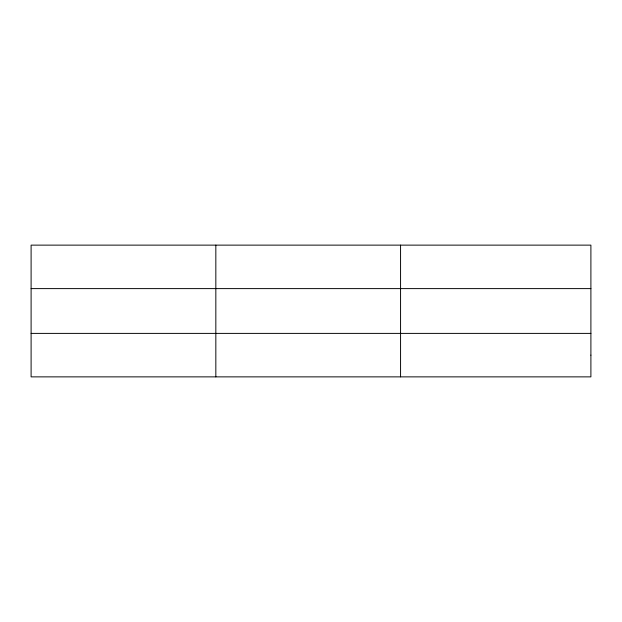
<?xml version="1.0" encoding="UTF-8"?>
<svg xmlns="http://www.w3.org/2000/svg" width="622" height="622" viewBox="0 0 622 622"><rect width="100%" height="100%" fill="white"/><g stroke="black" fill="none" stroke-linecap="round" stroke-linejoin="round"><path stroke-width="0.93" d="M215.834 245.13L215.834 376.87M400.568 245.13L400.568 376.87M31.1 288.608L590.9 288.608M31.1 333.392L590.9 333.392M590.9 355.131L590.9 376.87L31.1 376.87L31.1 245.13L590.9 245.13L590.9 355.131"/></g></svg>
